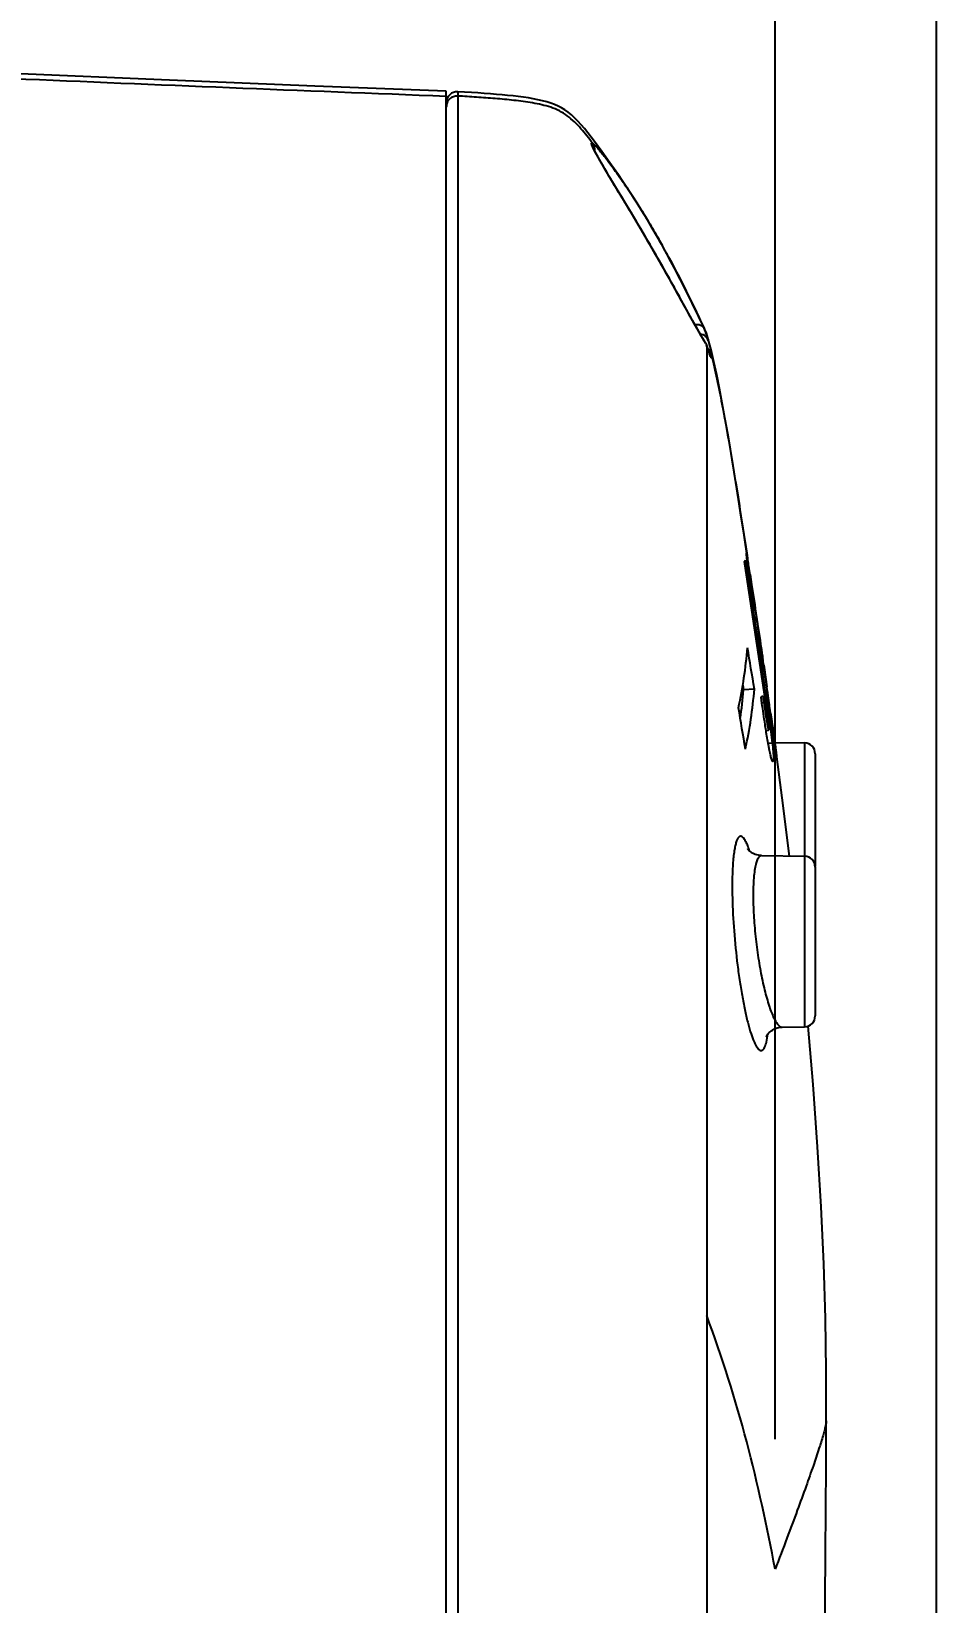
# Model space of a CAD drawing. Header units: millimetres. Extents: x 4086 to 8300, y 123 to 1549.
# Drawn here: x 7172.44 to 7182.87, y 827.44 to 845.55 of the extents above; entities that cross this region are included whole.
import ezdxf

# ---------------------------------------------------------------- set-up
doc = ezdxf.new("R2010")
doc.units = ezdxf.units.MM
doc.layers.add('外形图', color=7, linetype='Continuous')
doc.layers.add('尺寸标注', color=7, linetype='Continuous')
doc.styles.add('思源黑', font='SourceHanSansCN-Normal.ttf')
doc.dimstyles.new('尺寸标注_1_4比例', dxfattribs={"dimtxt": 7, "dimasz": 6, "dimexe": 2, "dimexo": 1.5, "dimgap": 1, "dimtad": 1, "dimdec": 1, "dimlfac": 4, "dimdsep": 46, "dimtxsty": '思源黑', "dimcen": 0.09, "dimadec": 0, "dimazin": 0, "dimtp": 0.01, "dimtm": 0.01, "dimtfac": 1, "dimtdec": 1, "dimtofl": 0, "dimtmove": 0, "dimatfit": 3, "dimfxl": 1, "dimtolj": 1, "dimarcsym": 0})

# ---------------------------------------------------------------- blocks, each defined once
blk = doc.blocks.new('*D958')
at = {"layer": 'Defpoints', "color": 0}
for p in [(7181.006, 869.331), (7122.846, 830.481), (7181.006, 827.828)]:
    blk.add_point(p, dxfattribs=at)
at = {"layer": '尺寸标注', "color": 0, "lineweight": -2}
for p, q in [((7122.846, 831.981), (7122.846, 871.331)), ((7181.006, 829.328), (7181.006, 871.331)), ((7128.846, 869.331), (7175.006, 869.331))]:
    blk.add_line(p, q, dxfattribs=at)
at = {"layer": '尺寸标注', "color": 0}
for points in [[(7128.846, 870.331), (7128.846, 868.331), (7122.846, 869.331)], [(7175.006, 868.331), (7175.006, 870.331), (7181.006, 869.331)]]:
    blk.add_solid(points, dxfattribs=at)
at = {"layer": '尺寸标注', "color": 0, "insert": (7151.926, 873.96), "char_height": 7, "attachment_point": 5, "style": '思源黑'}
blk.add_mtext('\\A1;232.6', dxfattribs=at)
blk = doc.blocks.new('*D990')
at = {"layer": 'Defpoints', "color": 0}
for p in [(7182.866, 882.152), (7182.866, 707.18), (7121.564, 706.117)]:
    blk.add_point(p, dxfattribs=at)
at = {"layer": '尺寸标注', "color": 0, "lineweight": -2}
for p, q in [((7121.564, 707.617), (7121.564, 884.152)), ((7182.866, 708.68), (7182.866, 884.152)), ((7127.564, 882.152), (7176.866, 882.152))]:
    blk.add_line(p, q, dxfattribs=at)
at = {"layer": '尺寸标注', "color": 0}
for points in [[(7127.564, 883.152), (7127.564, 881.152), (7121.564, 882.152)], [(7176.866, 881.152), (7176.866, 883.152), (7182.866, 882.152)]]:
    blk.add_solid(points, dxfattribs=at)
at = {"layer": '尺寸标注', "color": 0, "insert": (7152.215, 886.777), "char_height": 7, "attachment_point": 5, "style": '思源黑'}
blk.add_mtext('\\A1;245.2', dxfattribs=at)

msp = doc.modelspace()

# ---------------------------------------------------------------- linework, layer by layer
at = {"layer": '外形图'}
for p, q in [((7177.2176, 773.2315), (7177.2176, 844.8616)), ((7177.3491, 844.8563), (7177.3491, 786.5014)), ((7178.9898, 844.061), (7178.9752, 844.0868)), ((7179.0061, 844.0325), (7178.9898, 844.061)), ((7179.0242, 844.0013), (7179.0061, 844.0325)), ((7179.0441, 843.9673), (7179.0242, 844.0013)), ((7179.066, 843.9304), (7179.0441, 843.9673)), ((7179.1025, 843.8693), (7179.066, 843.9304)), ((7179.3401, 843.4742), (7179.1025, 843.8693)), ((7179.4078, 843.3607), (7179.3401, 843.4742)), ((7179.4568, 843.278), (7179.4078, 843.3607)), ((7179.7206, 843.0573), (7179.7068, 843.0821)), ((7179.7206, 843.0574), (7179.7262, 843.0473)), ((7179.7772, 842.954), (7179.7206, 843.0573)), ((7179.7829, 842.9434), (7179.7772, 842.954)), ((7179.7772, 842.954), (7179.7829, 842.9434)), ((7179.8463, 842.8242), (7179.7829, 842.9434)), ((7179.7829, 842.9434), (7179.7853, 842.939)), ((7179.9646, 842.3809), (7179.8265, 842.6308)), ((7180.0258, 842.2705), (7179.9646, 842.3809)), ((7180.1878, 842.1362), (7180.1876, 842.1289)), ((7180.2364, 842.0033), (7180.2364, 841.9884)), ((7180.2169, 841.9355), (7180.2194, 841.9269)), ((7180.2314, 841.8933), (7180.2169, 841.9354)), ((7180.2176, 841.9321), (7180.2176, 830.7509)), ((7180.2389, 841.8722), (7180.2314, 841.8933)), ((7180.2431, 841.8603), (7180.2389, 841.8722)), ((7180.2468, 841.8502), (7180.2431, 841.8603)), ((7180.2499, 841.8417), (7180.2468, 841.8502)), ((7180.6892, 839.4801), (7180.6486, 839.7439)), ((7180.6764, 839.5377), (7180.6767, 839.5383)), ((7180.6796, 839.5388), (7180.6797, 839.5382)), ((7180.6797, 839.5382), (7180.6887, 839.4801)), ((7180.6921, 839.4579), (7180.6838, 839.4559)), ((7180.704, 839.3825), (7180.6931, 839.3801)), ((7180.7177, 839.2937), (7180.7353, 839.1776)), ((7180.7323, 839.1771), (7180.7209, 839.1763)), ((7180.7322, 839.1768), (7180.7209, 839.1761)), ((7180.7414, 839.1023), (7180.7318, 839.1013)), ((7180.7323, 839.177), (7180.7322, 839.1768)), ((7180.7353, 839.1776), (7180.746, 839.1063)), ((7180.746, 839.1063), (7180.7706, 838.9435)), ((7180.7706, 838.9435), (7180.7699, 838.9434)), ((7180.7706, 838.9435), (7180.7772, 838.8993)), ((7180.7772, 838.8993), (7180.7775, 838.8974)), ((7180.7775, 838.8974), (7180.8035, 838.7248)), ((7180.773, 838.8869), (7180.7638, 838.8863)), ((7180.8035, 838.7248), (7180.8042, 838.7199)), ((7180.8042, 838.7199), (7180.8187, 838.624)), ((7180.8187, 838.624), (7180.8248, 838.5828)), ((7180.8248, 838.5828), (7180.8321, 838.5339)), ((7180.8321, 838.5339), (7180.8342, 838.52)), ((7180.8505, 838.4077), (7180.8453, 838.4069)), ((7180.8744, 838.2474), (7180.8691, 838.2463)), ((7180.8744, 838.2474), (7180.8782, 838.2214)), ((7180.8782, 838.2214), (7180.8782, 838.2209)), ((7180.8782, 838.2209), (7180.9105, 837.9962)), ((7180.6332, 838.0154), (7180.642, 837.9622)), ((7180.767, 837.9727), (7180.642, 837.9622)), ((7180.8539, 837.8093), (7180.8437, 837.8797)), ((7180.8771, 837.8144), (7180.8536, 837.8112)), ((7180.8657, 837.8944), (7180.8771, 837.8144)), ((7180.8929, 837.955), (7180.8765, 837.9526)), ((7180.9238, 837.8636), (7180.9243, 837.8601)), ((7180.9302, 837.861), (7180.9297, 837.8644)), ((7180.9557, 837.6811), (7180.9615, 837.6406)), ((7180.9615, 837.6406), (7180.9633, 837.6276)), ((7180.9633, 837.6276), (7180.9728, 837.5614)), ((7180.9013, 837.4929), (7180.9311, 837.4998)), ((7180.9311, 837.4998), (7180.9313, 837.4999)), ((7180.9594, 837.5534), (7180.9713, 837.5562)), ((7180.9713, 837.5562), (7180.9714, 837.5564)), ((7180.9728, 837.5614), (7180.9735, 837.5566)), ((7180.9735, 837.3473), (7180.9264, 837.3436)), ((7180.9958, 837.3996), (7180.9834, 837.3987)), ((7181.0017, 837.3581), (7181.3448, 837.3521)), ((7181.3448, 837.3521), (7181.3448, 834.0797)), ((7180.9814, 837.1362), (7180.9787, 837.136)), ((7180.9814, 837.1362), (7180.98, 837.1356)), ((7181.0219, 837.1924), (7181.021, 837.1923)), ((7181.0219, 837.1924), (7181.0215, 837.1916)), ((7181.4676, 837.2271), (7181.4676, 835.926)), ((7180.8504, 836.0534), (7181.3448, 836.0448)), ((7181.4676, 835.9198), (7181.4676, 834.2047)), ((7181.0874, 834.0753), (7181.3448, 834.0797))]:
    msp.add_line(p, q, dxfattribs=at)
for points in [[(7177.2176, 844.8616), (7175.7046, 844.9211), (7174.0294, 844.9897), (7172.2187, 845.0663)], [(7179.7068, 843.0821), (7179.6526, 843.1783), (7179.5906, 843.2851), (7179.5302, 843.3864), (7179.4716, 843.4821), (7179.4147, 843.5729), (7179.3592, 843.6593), (7179.3052, 843.7419), (7179.2524, 843.8209), (7179.2009, 843.8965), (7179.1509, 843.9687), (7179.1022, 844.0377), (7179.0552, 844.1035), (7179.0099, 844.1659), (7178.9665, 844.2251), (7178.925, 844.2813), (7178.8852, 844.3343), (7178.8466, 844.3842), (7178.8088, 844.4311), (7178.7713, 844.4751), (7178.7339, 844.5162), (7178.6965, 844.554), (7178.6592, 844.5884), (7178.622, 844.6191), (7178.5846, 844.6462), (7178.5465, 844.6699), (7178.5071, 844.6906), (7178.4656, 844.7089), (7178.4215, 844.7252), (7178.3746, 844.7397), (7178.3249, 844.7527), (7178.2727, 844.7643), (7178.2186, 844.7748), (7178.163, 844.7842), (7178.1059, 844.7926), (7178.0471, 844.8002), (7177.9867, 844.8072), (7177.9246, 844.8136), (7177.8605, 844.8196), (7177.7945, 844.8253), (7177.7262, 844.8308), (7177.6555, 844.8363), (7177.5822, 844.8416), (7177.5063, 844.8469), (7177.427, 844.8519), (7177.3491, 844.8563)], [(7178.9752, 844.0868), (7178.9623, 844.11), (7178.9565, 844.1207), (7178.951, 844.1308), (7178.946, 844.1402), (7178.9414, 844.149), (7178.9371, 844.1572), (7178.9332, 844.1648), (7178.9297, 844.1717), (7178.9266, 844.1781), (7178.9238, 844.1838), (7178.9214, 844.189), (7178.9193, 844.1935), (7178.9176, 844.1975), (7178.9161, 844.2008), (7178.9149, 844.2037), (7178.914, 844.2059), (7178.9134, 844.2076), (7178.913, 844.2086), (7178.9129, 844.2088)], [(7179.5902, 843.0493), (7179.5646, 843.0937), (7179.5363, 843.1423), (7179.509, 843.1891), (7179.4568, 843.278)], [(7179.8265, 842.6308), (7179.789, 842.6983), (7179.7504, 842.7675), (7179.7108, 842.8379), (7179.6703, 842.9094), (7179.6291, 842.9817), (7179.5902, 843.0493)], [(7180.1878, 842.1362), (7180.1232, 842.2707), (7180.0517, 842.418), (7179.9818, 842.5593), (7179.9134, 842.6947), (7179.8463, 842.8242)], [(7180.208, 841.9542), (7180.1926, 841.9796), (7180.1736, 842.0113), (7180.153, 842.0465), (7180.1307, 842.0849), (7180.1067, 842.1266), (7180.0813, 842.1716), (7180.0543, 842.2196), (7180.0258, 842.2705)], [(7180.2364, 842.0033), (7180.2274, 842.0348), (7180.214, 842.0742), (7180.1975, 842.115), (7180.1878, 842.1362)], [(7180.6486, 839.7439), (7180.6162, 839.9531), (7180.5844, 840.1562), (7180.553, 840.3541), (7180.5218, 840.5474), (7180.4907, 840.7359), (7180.4596, 840.9192), (7180.4284, 841.0969), (7180.397, 841.2686), (7180.3651, 841.434), (7180.3328, 841.592), (7180.3001, 841.7415), (7180.2673, 841.8811), (7180.2364, 842.0033)], [(7180.2576, 841.8224), (7180.2576, 841.8224), (7180.2576, 841.8225), (7180.2573, 841.8231), (7180.2569, 841.8241), (7180.2563, 841.8254), (7180.2556, 841.8272), (7180.2547, 841.8293), (7180.2537, 841.8318), (7180.2526, 841.8347), (7180.2513, 841.838), (7180.2499, 841.8417)], [(7181.1725, 836.0478), (7181.0884, 836.7166), (7181.0242, 837.1919)], [(7180.8504, 836.0534), (7180.8342, 836.0543), (7180.8138, 836.057), (7180.7947, 836.0614), (7180.777, 836.0672), (7180.761, 836.0738), (7180.7469, 836.0811), (7180.7346, 836.0886), (7180.7242, 836.0959), (7180.7155, 836.103), (7180.7083, 836.1095), (7180.7024, 836.1155), (7180.6978, 836.1206), (7180.6944, 836.1248), (7180.6922, 836.1278), (7180.6914, 836.129)], [(7180.9058, 833.969), (7180.9057, 833.9685), (7180.9061, 833.9695), (7180.9073, 833.9721), (7180.9095, 833.9764), (7180.9127, 833.9819), (7180.9171, 833.9886), (7180.9227, 833.9961), (7180.9297, 834.0045), (7180.9383, 834.0136), (7180.9486, 834.0232), (7180.9609, 834.0329), (7180.9752, 834.0426), (7180.9914, 834.0516), (7181.0095, 834.0597), (7181.029, 834.0664), (7181.0497, 834.0714), (7181.071, 834.0744), (7181.0874, 834.0753)], [(7181.5956, 829.5397), (7181.5949, 830.1133), (7181.5854, 830.7174), (7181.5663, 831.3471), (7181.5368, 832.0057), (7181.496, 832.6949), (7181.4432, 833.4167), (7181.3849, 834.0873)], [(7181.5596, 823.4114), (7181.5733, 825.8268), (7181.5797, 826.9444), (7181.586, 828.0089), (7181.5923, 829.0258), (7181.5956, 829.5397)]]:
    msp.add_lwpolyline(points, dxfattribs=at)
for centre, radius, start, end in [((7224.0076, 2054.5712), 1210.6701, 267.5483169, 267.785081), ((7177.3426, 844.7315), 0.125, 87.0269, 180), ((7178.8035, 844.1886), 0.1242, 354.73644, 36.3727), ((7170.7966, 838.1132), 10.2021, 29.14712, 29.6296), ((7170.5682, 837.9855), 10.4638, 28.99298, 29.14832), ((7170.1522, 837.7562), 10.9388, 28.37052, 28.92774), ((7168.5938, 836.2982), 12.8963, 27.92165, 30.03908), ((7179.4909, 841.8079), 0.767, 13.60661, 24.73342), ((7182.8171, 843.5227), 3.0453, 211.02051, 211.21325), ((7181.6673, 842.8259), 1.7009, 211.21114, 211.53398), ((7181.0746, 842.1338), 0.8757, 200.73183, 200.87385), ((7035.0609, 816.746), 147.3498, 8.219332, 8.860403), ((7025.8493, 815.3414), 156.6841, 8.298284, 8.853711), ((7175.9309, 838.6882), 4.8231, 9.18308, 9.45368), ((7169.9258, 837.7182), 10.906, 8.77788, 9.1786), ((7198.705, 841.7346), 18.1652, 187.59753, 188.09578), ((7151.1301, 834.7935), 29.9279, 8.64824, 8.82039), ((7197.7637, 841.6014), 17.2145, 188.09809, 188.22737), ((7153.6233, 834.7735), 27.4649, 8.27164, 8.63562), ((7033.2373, 816.4676), 149.2296, 8.381637, 8.522063), ((7180.7158, 840.0034), 1.4741, 274.30475, 274.52568), ((7175.4387, 838.8841), 5.2668, 347.64224, 355.25555), ((7070.4471, 819.7796), 111.8099, 9.364461, 9.61167), ((7153.6713, 834.3128), 27.4862, 8.23002, 8.3681), ((7132.5436, 830.9009), 48.8846, 8.18951, 8.34557), ((7175.3915, 838.3953), 5.2683, 351.69923, 355.28413), ((7175.5111, 838.4013), 5.2733, 347.73524, 355.33743), ((7220.6413, 843.5566), 40.1334, 188.17776, 188.60271), ((7145.7481, 832.7777), 35.5473, 7.92855, 8.22146), ((7100.8064, 824.0059), 80.9535, 9.438301, 9.779896), ((7166.5098, 835.671), 14.585, 7.76081, 7.92127), ((7197.4368, 840.0316), 16.6627, 188.55342, 189.25134), ((7150.1792, 833.0543), 31.1215, 7.9034, 8.02615), ((7181.3426, 837.2271), 0.125, 0, 89), ((7181.3426, 835.9198), 0.125, 0, 89), ((7181.3426, 834.2047), 0.125, 271, 0)]:
    msp.add_arc(centre, radius, start, end, dxfattribs=at)
for points, knots in [([(7177.3491, 844.8066), (7177.3323, 844.8074), (7177.298, 844.8023), (7177.2542, 844.775), (7177.2245, 844.7328), (7177.2176, 844.6989), (7177.2176, 844.6822)], [0, 0, 0, 0, 0.2503923, 0.5005666, 0.7504052, 1, 1, 1, 1]), ([(7178.904, 844.2618), (7178.8606, 844.3191), (7178.7942, 844.4043), (7178.6952, 844.5089), (7178.6136, 844.58), (7178.5217, 844.6378), (7178.4211, 844.6783), (7178.3166, 844.7065), (7178.1751, 844.7346), (7177.9962, 844.7581), (7177.7807, 844.7773), (7177.565, 844.7936), (7177.4211, 844.8028), (7177.3491, 844.8066)], [0, 0, 0, 0, 0.1247092, 0.1871449, 0.2495828, 0.3120158, 0.3744956, 0.4370229, 0.4995682, 0.6246596, 0.7497702, 0.8748849, 1, 1, 1, 1]), ([(7178.9096, 844.2075), (7178.907, 844.2131), (7178.9023, 844.2233), (7178.8965, 844.2373), (7178.8925, 844.2485), (7178.8907, 844.2568), (7178.89, 844.2629), (7178.8933, 844.2667), (7178.8986, 844.2652), (7178.9018, 844.2635), (7178.9037, 844.2622)], [0, 0, 0, 0, 0.2488711, 0.4537971, 0.6137009, 0.7288061, 0.8020157, 0.8476797, 0.9064058, 1, 1, 1, 1]), ([(7178.904, 844.2618), (7178.9104, 844.2576), (7178.925, 844.2444), (7178.9491, 844.2191), (7178.9796, 844.1839), (7179.0318, 844.1203), (7179.1076, 844.0217), (7179.2075, 843.8835), (7179.3169, 843.7234), (7179.4321, 843.5463), (7179.5495, 843.3561), (7179.6264, 843.2244), (7179.6647, 843.157)], [0, 0, 0, 0, 0.0171726, 0.0434714, 0.0782492, 0.1209615, 0.2270987, 0.3556994, 0.5013619, 0.6597423, 0.8271003, 1, 1, 1, 1]), ([(7179.5897, 843.0491), (7179.5201, 843.1696), (7179.3838, 843.4011), (7179.1894, 843.7237), (7179.0449, 843.962), (7178.9559, 844.1176), (7178.9225, 844.1805), (7178.9096, 844.2075)], [0, 0, 0, 0, 0.3107502, 0.5997455, 0.8411091, 0.9331513, 1, 1, 1, 1]), ([(7180.2073, 841.9533), (7180.1139, 842.1086), (7179.9117, 842.4761), (7179.7086, 842.8429), (7179.5897, 843.0491)], [0, 0, 0, 0, 0.4322317, 1, 1, 1, 1]), ([(7179.7853, 842.939), (7179.8624, 842.7956), (7179.9996, 842.527), (7180.1298, 842.255), (7180.1876, 842.1289)], [0, 0, 0, 0, 0.5399308, 1, 1, 1, 1]), ([(7180.1876, 842.1289), (7180.1837, 842.1366), (7180.1721, 842.1512), (7180.1468, 842.1654), (7180.1159, 842.1718), (7180.094, 842.1707), (7180.0828, 842.169)], [0, 0, 0, 0, 0.2184416, 0.454189, 0.7151514, 1, 1, 1, 1]), ([(7180.2364, 841.9884), (7180.2314, 842.0071), (7180.2061, 842.0431), (7180.1659, 842.058), (7180.1447, 842.0608)], [0, 0, 0, 0, 0.4763294, 1, 1, 1, 1]), ([(7180.2364, 841.9884), (7180.2438, 841.9577), (7180.2558, 841.9054), (7180.2664, 841.8527), (7180.27, 841.8309)], [0, 0, 0, 0, 0.5880317, 1, 1, 1, 1]), ([(7180.2556, 841.8238), (7180.253, 841.8307), (7180.2399, 841.8666), (7180.2276, 841.9028), (7180.2176, 841.9321)], [0, 0, 0, 0, 0.1907839, 1, 1, 1, 1]), ([(7180.27, 841.8309), (7180.2657, 841.8486), (7180.2539, 841.8713), (7180.2365, 841.8885), (7180.2318, 841.8926)], [0, 0, 0, 0, 0.7468956, 1, 1, 1, 1]), ([(7180.27, 841.8309), (7180.271, 841.825), (7180.2727, 841.8147), (7180.2742, 841.8017), (7180.2747, 841.7935), (7180.2743, 841.7897), (7180.2737, 841.7879), (7180.272, 841.788), (7180.2708, 841.7897), (7180.2692, 841.7921), (7180.2662, 841.7977), (7180.2619, 841.8077), (7180.2584, 841.8166), (7180.2564, 841.8218)], [0, 0, 0, 0, 0.2202703, 0.3815441, 0.4836896, 0.5130641, 0.5296567, 0.5419978, 0.5641607, 0.6000739, 0.6505279, 0.7957918, 1, 1, 1, 1]), ([(7180.27, 841.8309), (7180.3164, 841.6413), (7180.3959, 841.2601), (7180.5305, 840.4956), (7180.6205, 839.9214), (7180.6796, 839.5388)], [0, 0, 0, 0, 0.2514332, 0.5013035, 1, 1, 1, 1]), ([(7180.6522, 839.4419), (7180.6536, 839.4432), (7180.6585, 839.4479), (7180.6632, 839.453), (7180.6664, 839.4569)], [0, 0, 0, 0, 0.2627227, 1, 1, 1, 1]), ([(7180.6811, 839.4789), (7180.6802, 839.487), (7180.6788, 839.5011), (7180.677, 839.5189), (7180.6764, 839.5303), (7180.676, 839.536), (7180.6764, 839.5377)], [0, 0, 0, 0, 0.4163968, 0.7174573, 0.9096399, 1, 1, 1, 1]), ([(7180.6767, 839.5384), (7180.6771, 839.5385), (7180.6777, 839.5366), (7180.678, 839.5356), (7180.6783, 839.5347)], [0, 0, 0, 0, 0.2603695, 1, 1, 1, 1]), ([(7180.6783, 839.5347), (7180.6799, 839.5287), (7180.6833, 839.5105), (7180.6864, 839.4924), (7180.6884, 839.4804)], [0, 0, 0, 0, 0.3374182, 1, 1, 1, 1]), ([(7180.6993, 839.3329), (7180.6973, 839.3481), (7180.6909, 839.3967), (7180.6848, 839.4454), (7180.6811, 839.4789)], [0, 0, 0, 0, 0.3130539, 1, 1, 1, 1]), ([(7180.766, 838.8717), (7180.7625, 838.8953), (7180.7491, 838.984), (7180.7358, 839.0728), (7180.7264, 839.138)], [0, 0, 0, 0, 0.2662864, 1, 1, 1, 1]), ([(7180.7322, 839.1768), (7180.7319, 839.1751), (7180.7329, 839.1688), (7180.734, 839.1552), (7180.7373, 839.132), (7180.7398, 839.1134), (7180.7414, 839.1023)], [0, 0, 0, 0, 0.0709417, 0.2481215, 0.5512058, 1, 1, 1, 1]), ([(7180.7448, 839.1061), (7180.7431, 839.1168), (7180.7407, 839.1317), (7180.7377, 839.1498), (7180.736, 839.1597), (7180.7346, 839.167), (7180.7337, 839.1726), (7180.7328, 839.175), (7180.7327, 839.1771), (7180.7323, 839.1771)], [0, 0, 0, 0, 0.4534981, 0.6258439, 0.7635744, 0.8683092, 0.9416178, 0.9850391, 1, 1, 1, 1]), ([(7180.7414, 839.1023), (7180.7435, 839.0869), (7180.7539, 839.0151), (7180.7646, 838.9433), (7180.773, 838.8869)], [0, 0, 0, 0, 0.2136501, 1, 1, 1, 1]), ([(7180.7769, 838.8973), (7180.7738, 838.918), (7180.7632, 838.9876), (7180.7526, 839.0572), (7180.7448, 839.1061)], [0, 0, 0, 0, 0.296623, 1, 1, 1, 1]), ([(7180.773, 838.8869), (7180.7726, 838.8856), (7180.7707, 838.8803), (7180.7682, 838.8752), (7180.766, 838.8716)], [0, 0, 0, 0, 0.2397462, 1, 1, 1, 1]), ([(7180.8166, 838.6239), (7180.8159, 838.6296), (7180.8115, 838.6633), (7180.8066, 838.6969), (7180.8026, 838.7248)], [0, 0, 0, 0, 0.1700069, 1, 1, 1, 1]), ([(7180.8192, 838.582), (7180.8198, 838.5868), (7180.8192, 838.6009), (7180.8177, 838.6148), (7180.8166, 838.6239)], [0, 0, 0, 0, 0.3486342, 1, 1, 1, 1]), ([(7180.8342, 838.52), (7180.8359, 838.5086), (7180.8414, 838.4712), (7180.8469, 838.4338), (7180.8505, 838.4077)], [0, 0, 0, 0, 0.30364, 1, 1, 1, 1]), ([(7180.8505, 838.4077), (7180.8516, 838.4008), (7180.8565, 838.3693), (7180.8612, 838.3377), (7180.8648, 838.3129)], [0, 0, 0, 0, 0.2157961, 1, 1, 1, 1]), ([(7180.9105, 837.9962), (7180.9074, 838.0176), (7180.9016, 838.0564), (7180.8938, 838.1085), (7180.8875, 838.1485), (7180.8828, 838.1775), (7180.8792, 838.197), (7180.8767, 838.21), (7180.8747, 838.2163), (7180.8738, 838.22), (7180.873, 838.2202)], [0, 0, 0, 0, 0.2850371, 0.5184252, 0.6944983, 0.8199938, 0.9050746, 0.959047, 0.988911, 1, 1, 1, 1]), ([(7180.8437, 837.8797), (7180.8457, 837.8809), (7180.8532, 837.8856), (7180.8604, 837.8906), (7180.8657, 837.8944)], [0, 0, 0, 0, 0.2612247, 1, 1, 1, 1]), ([(7180.9013, 837.4928), (7180.8976, 837.5163), (7180.8811, 837.6217), (7180.8656, 837.7273), (7180.8539, 837.8093)], [0, 0, 0, 0, 0.2234429, 1, 1, 1, 1]), ([(7180.8771, 837.8144), (7180.88, 837.794), (7180.8857, 837.754), (7180.8943, 837.6958), (7180.9026, 837.6418), (7180.9103, 837.5938), (7180.9164, 837.5586), (7180.9208, 837.5355), (7180.9235, 837.5224), (7180.9258, 837.5127), (7180.9279, 837.5055), (7180.9291, 837.5019), (7180.9305, 837.4996), (7180.9311, 837.4998)], [0, 0, 0, 0, 0.1939693, 0.3782645, 0.5521573, 0.7062418, 0.8344508, 0.8863084, 0.9277755, 0.959086, 0.9812154, 0.9945962, 1, 1, 1, 1]), ([(7180.8928, 837.955), (7180.9091, 837.8433), (7180.9376, 837.641), (7180.9637, 837.4383), (7180.9735, 837.3473)], [0, 0, 0, 0, 0.5523523, 1, 1, 1, 1]), ([(7180.9285, 837.5768), (7180.9245, 837.6127), (7180.9143, 837.691), (7180.9033, 837.7692), (7180.8972, 837.8116)], [0, 0, 0, 0, 0.4575554, 1, 1, 1, 1]), ([(7180.9159, 837.8478), (7180.9168, 837.8491), (7180.9198, 837.8541), (7180.9224, 837.8595), (7180.9238, 837.8636)], [0, 0, 0, 0, 0.2617808, 1, 1, 1, 1]), ([(7180.9243, 837.8601), (7180.9273, 837.8395), (7180.9331, 837.7997), (7180.9416, 837.7422), (7180.9494, 837.6899), (7180.9554, 837.6501), (7180.9597, 837.6221), (7180.9625, 837.6044), (7180.965, 837.5895), (7180.9669, 837.5773), (7180.9686, 837.5684), (7180.9696, 837.5615), (7180.9708, 837.5588), (7180.9709, 837.5561), (7180.9713, 837.5562)], [0, 0, 0, 0, 0.2029052, 0.3923492, 0.566989, 0.7188764, 0.7848459, 0.8434173, 0.8929199, 0.9327394, 0.9627969, 0.9835843, 0.9958595, 1, 1, 1, 1]), ([(7180.9714, 837.5564), (7180.9717, 837.5585), (7180.9706, 837.5659), (7180.9692, 837.5816), (7180.9656, 837.6076), (7180.9629, 837.6283), (7180.9613, 837.6406)], [0, 0, 0, 0, 0.0760607, 0.2594494, 0.562708, 1, 1, 1, 1]), ([(7180.9379, 837.2824), (7180.9351, 837.2967), (7180.9218, 837.3666), (7180.9102, 837.4369), (7180.9013, 837.4928)], [0, 0, 0, 0, 0.2043943, 1, 1, 1, 1]), ([(7180.9313, 837.4999), (7180.9318, 837.5003), (7180.9326, 837.5022), (7180.9335, 837.5084), (7180.9333, 837.522), (7180.9317, 837.5458), (7180.9297, 837.5652), (7180.9285, 837.5768)], [0, 0, 0, 0, 0.0266434, 0.0740686, 0.2469141, 0.5463446, 1, 1, 1, 1]), ([(7180.9735, 837.5566), (7180.9755, 837.5424), (7180.983, 837.4901), (7180.9904, 837.4378), (7180.9958, 837.3996)], [0, 0, 0, 0, 0.2709164, 1, 1, 1, 1]), ([(7180.98, 837.1356), (7180.9788, 837.1356), (7180.9757, 837.1383), (7180.9726, 837.1446), (7180.9682, 837.1553), (7180.961, 837.1788), (7180.9504, 837.2217), (7180.9425, 837.2597), (7180.9379, 837.2824)], [0, 0, 0, 0, 0.0236444, 0.069384, 0.1422643, 0.2450118, 0.5494401, 1, 1, 1, 1]), ([(7180.9735, 837.3473), (7180.9767, 837.3179), (7180.9818, 837.2677), (7180.9863, 837.2045), (7180.9874, 837.1667), (7180.9857, 837.1474), (7180.9843, 837.1411), (7180.9833, 837.1388)], [0, 0, 0, 0, 0.4239138, 0.7222815, 0.9087938, 0.9645869, 1, 1, 1, 1]), ([(7181.0215, 837.1916), (7181.0213, 837.1916), (7181.0208, 837.1925), (7181.0202, 837.194), (7181.0193, 837.197), (7181.0177, 837.2031), (7181.0153, 837.2141), (7181.0119, 837.2311), (7181.0077, 837.2536), (7181.0027, 837.2815), (7180.997, 837.3152), (7180.9929, 837.3396), (7180.9908, 837.3528)], [0, 0, 0, 0, 0.004511, 0.0154238, 0.0333578, 0.0586084, 0.1320417, 0.2376081, 0.3764475, 0.5487423, 0.7559636, 1, 1, 1, 1]), ([(7181.0051, 837.3336), (7181.0077, 837.3143), (7181.0122, 837.2814), (7181.0177, 837.2398), (7181.0208, 837.2131), (7181.0221, 837.1998), (7181.0221, 837.1952)], [0, 0, 0, 0, 0.4197598, 0.7140561, 0.9018067, 1, 1, 1, 1]), ([(7181.0221, 837.1952), (7181.0221, 837.1949), (7181.0221, 837.194), (7181.0221, 837.193), (7181.0219, 837.1924)], [0, 0, 0, 0, 0.3191132, 1, 1, 1, 1]), ([(7180.7121, 836.1063), (7180.7055, 836.1259), (7180.6927, 836.1614), (7180.6722, 836.2081), (7180.6521, 836.2429), (7180.633, 836.266), (7180.6148, 836.2759), (7180.6015, 836.2748), (7180.5925, 836.2704), (7180.584, 836.2627), (7180.5725, 836.2468), (7180.5598, 836.2181), (7180.5472, 836.1741), (7180.5362, 836.118), (7180.527, 836.0504), (7180.5168, 835.9391), (7180.5105, 835.7771), (7180.5114, 835.6414), (7180.5131, 835.5682)], [0, 0, 0, 0, 0.0662731, 0.120704, 0.1631677, 0.1942012, 0.2161205, 0.2257185, 0.2359125, 0.247752, 0.2619195, 0.2985553, 0.3472748, 0.4082872, 0.4813109, 0.5657761, 0.7657147, 1, 1, 1, 1]), ([(7180.8504, 836.0534), (7180.8463, 836.0535), (7180.8376, 836.0518), (7180.8257, 836.044), (7180.8149, 836.0315), (7180.8002, 836.0065), (7180.7851, 835.9627), (7180.7712, 835.8968), (7180.7608, 835.8142), (7180.7542, 835.7165), (7180.7517, 835.6056), (7180.7529, 835.5275), (7180.7541, 835.4866)], [0, 0, 0, 0, 0.0205686, 0.0431966, 0.070247, 0.1031037, 0.1885945, 0.3017703, 0.4419333, 0.6070788, 0.7943007, 1, 1, 1, 1]), ([(7180.5131, 835.5682), (7180.5162, 835.4405), (7180.5301, 835.1802), (7180.5625, 834.8572), (7180.5975, 834.6025), (7180.6267, 834.4255), (7180.6583, 834.2645), (7180.6914, 834.1234), (7180.7252, 834.0057), (7180.7548, 833.924), (7180.7791, 833.8729), (7180.7955, 833.845), (7180.8115, 833.8243), (7180.8272, 833.811), (7180.8437, 833.8053), (7180.8599, 833.8097), (7180.8735, 833.8228), (7180.8918, 833.8535), (7180.9093, 833.9124), (7180.9182, 833.9647), (7180.9224, 833.9957)], [0, 0, 0, 0, 0.1884145, 0.3841929, 0.4785777, 0.5674694, 0.6487312, 0.7204641, 0.7810543, 0.8292422, 0.848437, 0.8643227, 0.8769931, 0.8867606, 0.8944282, 0.9016331, 0.9103078, 0.9216471, 0.9540158, 1, 1, 1, 1]), ([(7180.7541, 835.4866), (7180.7564, 835.4066), (7180.7661, 835.2429), (7180.7923, 834.9977), (7180.8292, 834.7578), (7180.8742, 834.5381), (7180.9179, 834.3746), (7180.9558, 834.2642), (7180.9824, 834.1988), (7181.0093, 834.146), (7181.0381, 834.1022), (7181.0682, 834.0749), (7181.0874, 834.0753)], [0, 0, 0, 0, 0.1621621, 0.3323274, 0.4996393, 0.6539574, 0.7865101, 0.8423796, 0.8903672, 0.9299981, 0.9610955, 1, 1, 1, 1]), ([(7180.2176, 830.7509), (7180.2176, 829.881), (7180.2179, 828.5853), (7180.2172, 826.8664), (7180.2181, 825.5929), (7180.2172, 824.3192), (7180.2177, 823.2553), (7180.2178, 822.509), (7180.2181, 822.0817), (7180.2176, 821.7611), (7180.2182, 821.4402), (7180.2191, 821.1182), (7180.2143, 820.7953), (7180.2114, 820.5794), (7180.2114, 820.4715)], [0, 0, 0, 0, 0.2538742, 0.3781442, 0.5016577, 0.6255316, 0.7498537, 0.8121531, 0.843336, 0.8745535, 0.9057418, 0.9369883, 0.9685139, 1, 1, 1, 1]), ([(7181.0063, 827.8284), (7180.9126, 828.3206), (7180.6982, 829.3083), (7180.3968, 830.2746), (7180.2176, 830.7509)], [0, 0, 0, 0, 0.4960747, 1, 1, 1, 1]), ([(7181.5956, 829.5397), (7181.5955, 829.531), (7181.5929, 829.5098), (7181.5855, 829.4727), (7181.5736, 829.4246), (7181.5495, 829.3383), (7181.5071, 829.2033), (7181.4418, 829.0092), (7181.3583, 828.7724), (7181.257, 828.4937), (7181.138, 828.1742), (7181.0521, 827.9481), (7181.0063, 827.8284)], [0, 0, 0, 0, 0.0144173, 0.0352532, 0.0625911, 0.0964467, 0.1836787, 0.2968134, 0.4355568, 0.599438, 0.7878063, 1, 1, 1, 1])]:
    msp.add_open_spline(points, degree=3, knots=knots, dxfattribs=at)
for points in [[(7180.2079, 841.9541), (7180.2114, 841.9484), (7180.2144, 841.9423), (7180.2167, 841.936)], [(7180.9833, 837.1388), (7180.9828, 837.1378), (7180.9822, 837.1368), (7180.9814, 837.1362)]]:
    msp.add_open_spline(points, degree=3, dxfattribs=at)

# ---------------------------------------------------------------- dimensions: what is measured, and where the dimension line sits
at = {"layer": '尺寸标注'}
for base, p1, p2, picture, middle in [((7182.8659, 882.1522), (7121.5641, 706.1168), (7182.8659, 707.1804), '*D990', (7152.215, 886.7765)), ((7181.0063, 869.3309), (7122.846, 830.4814), (7181.0063, 827.8284), '*D958', (7151.9262, 873.96))]:
    dim = msp.add_linear_dim(base=base, p1=p1, p2=p2, dimstyle='尺寸标注_1_4比例', dxfattribs=at)
    dim.commit()
    dim.dimension.update_dxf_attribs({"geometry": picture, "text_midpoint": middle})

doc.saveas('drawing.dxf')
